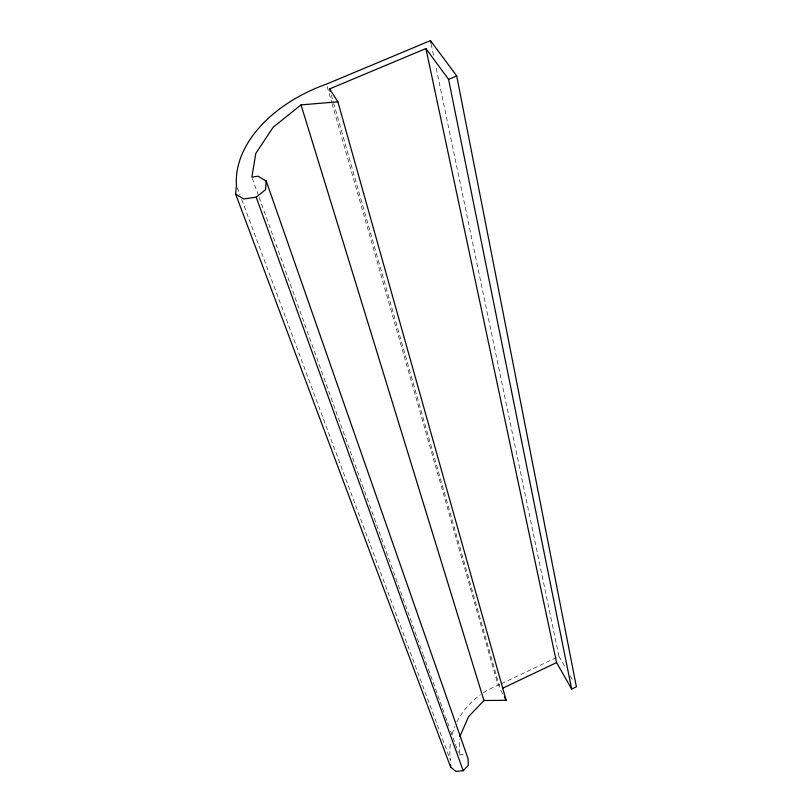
<?xml version="1.0" encoding="UTF-8"?>
<svg xmlns="http://www.w3.org/2000/svg" width="812" height="812" viewBox="0 0 812 812"><rect width="100%" height="100%" fill="white"/><g stroke="black" fill="none" stroke-linecap="round" stroke-linejoin="round"><path stroke-width="0.61" stroke-dasharray="4.06 3.04" d="M459.237 753.668L459.775 738.971M483.394 692.758A74.511 67.67 -15.1 0 1 498.111 685.277L500.365 684.212M501.491 683.674L558.95 656.35L435.638 65.427M459.196 754.896L462.82 754.541L465.459 756.652M558.95 656.35L565.182 667.22M570.166 675.919L573.282 681.349M502.628 693.742L500.304 689.378L333.742 103.53M237.348 187.734L239.997 194.86M241.773 199.62L450.528 760.448A74.511 67.67 -15.1 0 1 450.609 741.417M252.299 178.315L258.724 196.22M259.15 197.407L422.788 653.427M423.214 654.624L427.924 667.748M428.35 668.946L442.063 707.14M442.489 708.338L445.057 715.504M445.483 716.691L447.199 721.472M447.625 722.66L448.914 726.243M450.63 731.023L458.333 752.511M331.316 95.004L333.397 102.312M327.195 86.549L331.722 102.403M332.067 103.621L498.111 685.277M431.233 44.325L433.821 56.738M452.132 734.342A74.511 67.67 -15.1 0 1 454.872 726.354M456.902 721.909A74.511 67.67 -15.1 0 1 480.268 694.889"/><path stroke-width="1.22" d="M459.866 736.525L468.554 716.702L483.952 700.512L506.13 700.299L337.883 101.815L301.039 104.89L273.218 127.169L255.8 153.427L251.872 177.117L258.013 176.224L266.214 181.035L265.504 189.714L256.196 197.164L243.762 198.96L235.602 194.038L236.465 185.359A128.722 85.138 -15.5 0 1 326.495 84.113L430.451 40.6L456.709 75.932L576.398 686.79L571.668 689.053L556.585 662.582L425.924 48.547L329.591 88.924L330.281 91.36M235.602 194.038L450.65 767.137L455.897 771.4L463.205 770.7L468.26 765.452L468.088 758.753L266.214 181.035M502.547 688.302L556.585 662.582M425.924 48.547L448.579 79.363L456.709 75.932M329.591 88.924L337.883 101.815M504.374 697.021L506.13 700.299M256.196 197.164L463.205 770.7M301.039 104.89L483.952 700.512M430.451 40.6L430.969 43.087M448.579 79.363L571.668 689.053M450.609 764.904L450.65 767.137"/></g></svg>
